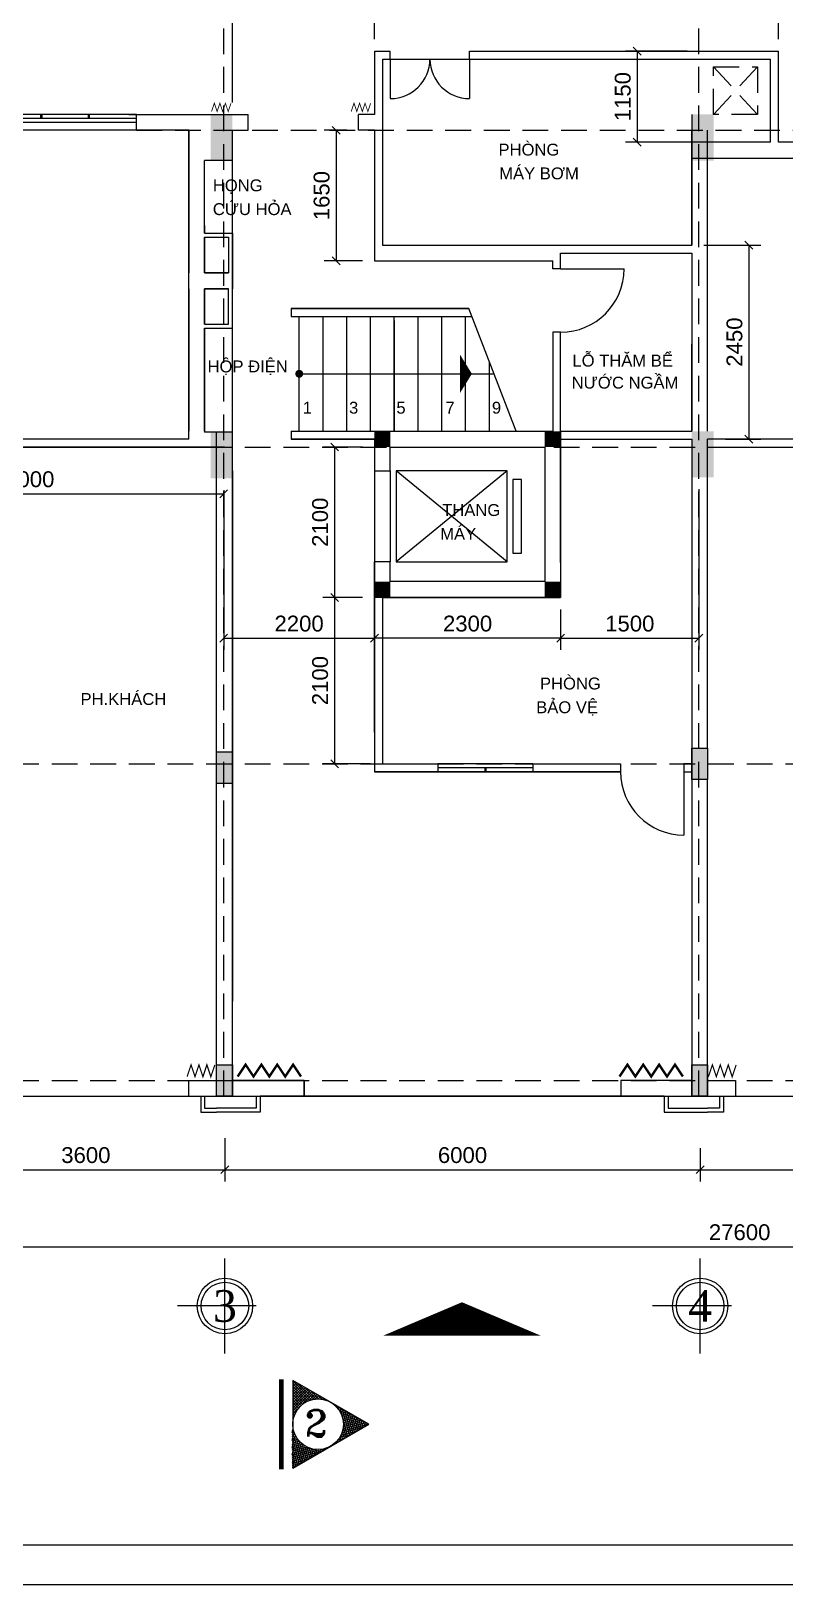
# Model space of a CAD drawing. Extents: x -100 to 171306, y -3236 to 60448.
# Drawn here: x 10212 to 19729, y 1048 to 20672 of the extents above; entities that cross this region are included whole.
import ezdxf
from ezdxf.enums import TextEntityAlignment as Align

# ---------------------------------------------------------------- set-up
doc = ezdxf.new("R2010")
doc.units = 0
doc.header["$LTSCALE"] = 1300
doc.linetypes.add('HIDDEN', pattern=[0.375, 0.25, -0.125])
doc.layers.get('0').update_dxf_attribs({"linetype": 'CONTINUOUS'})
doc.layers.get('DEFPOINTS').update_dxf_attribs({"linetype": 'CONTINUOUS'})
for name, color, linetype in [('BAO', 3, 'CONTINUOUS'), ('COT', 1, 'CONTINUOUS'), ('CUA', 4, 'CONTINUOUS'), ('RANH', 2, 'CONTINUOUS'), ('TEXT', 7, 'CONTINUOUS'), ('TIM', 6, 'CONTINUOUS')]:
    doc.layers.add(name, color=color, linetype=linetype)
doc.layers.add('TUONG', color=3, linetype='CONTINUOUS', lineweight=30)
doc.styles.add('ghichu', font='VHELVEN.TTF', dxfattribs={"height": 150})
doc.styles.add('T2', font='VNI-Times.TTF')
doc.styles.add('TEXT', font='ROMANT.SHX')
doc.styles.add('VN', font='VHELVEN.TTF')
doc.styles.add('VNI-HELVE', font='VHELVEN.TTF')
doc.styles.add('VNS', font='VHELVEN.TTF')
doc.dimstyles.new('DIM100S', dxfattribs={"dimscale": 0, "dimtxt": 200, "dimasz": 100, "dimexe": 150, "dimexo": 150, "dimgap": 80, "dimtad": 1, "dimdec": 0, "dimrnd": 50, "dimzin": 0, "dimdsep": 46, "dimtxsty": 'VNI-HELVE', "dimblk1": 'OBLIQUE', "dimblk2": 'OBLIQUE', "dimsah": 1, "dimcen": 0, "dimclrd": 6, "dimclre": 6, "dimclrt": 6, "dimadec": 0, "dimazin": 0, "dimtfac": 1, "dimtdec": 0, "dimtmove": 0, "dimatfit": 3, "dimfxl": 1, "dimtolj": 1, "dimtzin": 0, "dimarcsym": 0})

# ---------------------------------------------------------------- blocks, each defined once
blk = doc.blocks.new('SX')
at = {"layer": 'CUA', "const_width": 15}
blk.add_lwpolyline([(0, 0), (50, 150), (100, 0), (150, 150), (200, 0), (250, 150), (300, 0), (350, 150)], dxfattribs=at)
blk = doc.blocks.new('S18B')
at = {"layer": 'CUA', "color": 4, "linetype": 'Continuous'}
for p, q in [((-900, 100), (900, 100)), ((-900, 50), (900, 50)), ((-900, 0), (900, 0)), ((-900, -100), (900, -100))]:
    blk.add_line(p, q, dxfattribs=at)
at = {"layer": 'CUA', "color": 4, "linetype": 'Continuous', "const_width": 30}
for points in [[(-300, 50), (-300, 100)], [(300, 50), (300, 100)]]:
    blk.add_lwpolyline(points, dxfattribs=at)
blk = doc.blocks.new('PKHACH')
at = {"layer": 'TEXT', "style": 'VNS'}
blk.add_text('PH.KHAÙCH', height=150, dxfattribs=at).set_placement((-600, 0))
blk = doc.blocks.new('S12A')
at = {"layer": 'CUA', "color": 4, "linetype": 'Continuous'}
for p, q in [((-600, 50), (600, 50)), ((-600, 0), (600, 0)), ((-600, -50), (600, -50))]:
    blk.add_line(p, q, dxfattribs=at)
at = {"layer": 'CUA', "color": 4, "linetype": 'Continuous', "const_width": 30}
blk.add_lwpolyline([(0, 0), (0, 50)], dxfattribs=at)
blk = doc.blocks.new('*X11')
at = {"color": 0}
for p, q in [((-1116012, 47088), (-1115982, 47118)), ((-1115982, 47116), (-1115991, 47124)), ((-1116284, 46603), (-1115986, 46902)), ((-1116243, 46686), (-1115993, 46937)), ((-1116242, 46603), (-1115976, 46869)), ((-1116186, 46787), (-1115998, 46975)), ((-1115894, 46603), (-1116146, 46855)), ((-1115851, 46603), (-1116130, 46882)), ((-1116128, 46887), (-1115998, 47016)), ((-1115809, 46603), (-1116115, 46909)), ((-1115766, 46603), (-1116099, 46936)), ((-1115966, 46845), (-1116084, 46963)), ((-1116070, 46987), (-1115994, 47063)), ((-1115987, 46909), (-1116068, 46990)), ((-1115996, 46960), (-1116053, 47017)), ((-1115999, 47005), (-1116037, 47044)), ((-1115996, 47045), (-1116022, 47071)), ((-1115991, 47082), (-1116006, 47097)), ((-1116276, 46603), (-1116286, 46613)), ((-1116233, 46603), (-1116270, 46640)), ((-1116191, 46603), (-1116255, 46667)), ((-1116148, 46603), (-1116239, 46694)), ((-1116106, 46603), (-1116224, 46721)), ((-1116063, 46603), (-1116208, 46748)), ((-1116199, 46603), (-1115963, 46839)), ((-1116021, 46603), (-1116192, 46775)), ((-1115979, 46603), (-1116177, 46802)), ((-1115936, 46603), (-1116161, 46828)), ((-1116157, 46603), (-1115949, 46811)), ((-1116115, 46603), (-1115933, 46784)), ((-1116072, 46603), (-1115916, 46759)), ((-1116030, 46603), (-1115897, 46736)), ((-1115987, 46603), (-1115876, 46715)), ((-1115945, 46603), (-1115853, 46695)), ((-1115902, 46603), (-1115829, 46676)), ((-1115860, 46603), (-1115804, 46660)), ((-1115818, 46603), (-1115776, 46645)), ((-1115775, 46603), (-1115747, 46632)), ((-1115724, 46603), (-1115756, 46636)), ((-1115733, 46603), (-1115715, 46621)), ((-1115682, 46603), (-1115693, 46614)), ((-1115690, 46603), (-1115682, 46612))]:
    blk.add_line(p, q, dxfattribs=at)
blk = doc.blocks.new('_OBLIQUE')
at = {"color": 0, "linetype": 'ByBlock'}
blk.add_line((-0.5, -0.5), (0.5, 0.5), dxfattribs=at)
blk = doc.blocks.new('*D192')
at = {"layer": 'DEFPOINTS', "color": 0, "linetype": 'Continuous', "transparency": 16777216}
for p in [(9148, 7219), (12660, 6840), (12660, 6292)]:
    blk.add_point(p, dxfattribs=at)
at = {"layer": 'TIM', "color": 6, "linetype": 'Continuous', "lineweight": -2, "transparency": 16777216}
for p, q in [((9148, 7069), (9148, 6142)), ((12660, 6690), (12660, 6142)), ((9148, 6292), (12660, 6292))]:
    blk.add_line(p, q, dxfattribs=at)
at = {"layer": 'TIM', "color": 6, "linetype": 'Continuous', "lineweight": -2, "transparency": 16777216, "xscale": 100, "yscale": 100, "zscale": 100, "rotation": 180}
blk.add_blockref('_OBLIQUE', (9148, 6292), dxfattribs=at)
at = {"layer": 'TIM', "color": 6, "linetype": 'Continuous', "lineweight": -2, "transparency": 16777216, "xscale": 100, "yscale": 100, "zscale": 100}
blk.add_blockref('_OBLIQUE', (12660, 6292), dxfattribs=at)
at = {"layer": 'TIM', "color": 6, "linetype": 'Continuous', "transparency": 16777216, "insert": (10904, 6475), "char_height": 200, "attachment_point": 5, "style": 'VNI-HELVE'}
blk.add_mtext('\\A1;3600', dxfattribs=at)
blk = doc.blocks.new('*D193')
at = {"layer": 'DEFPOINTS', "color": 0, "linetype": 'Continuous', "transparency": 16777216}
for p in [(12660, 6690), (18659, 6713), (18659, 6292)]:
    blk.add_point(p, dxfattribs=at)
at = {"layer": 'TIM', "color": 6, "linetype": 'Continuous', "lineweight": -2, "transparency": 16777216}
for p, q in [((12660, 6540), (12660, 6142)), ((18659, 6563), (18659, 6142)), ((12660, 6292), (18659, 6292))]:
    blk.add_line(p, q, dxfattribs=at)
at = {"layer": 'TIM', "color": 6, "linetype": 'Continuous', "lineweight": -2, "transparency": 16777216, "xscale": 100, "yscale": 100, "zscale": 100, "rotation": 180}
blk.add_blockref('_OBLIQUE', (12660, 6292), dxfattribs=at)
at = {"layer": 'TIM', "color": 6, "linetype": 'Continuous', "lineweight": -2, "transparency": 16777216, "xscale": 100, "yscale": 100, "zscale": 100}
blk.add_blockref('_OBLIQUE', (18659, 6292), dxfattribs=at)
at = {"layer": 'TIM', "color": 6, "linetype": 'Continuous', "transparency": 16777216, "insert": (15659, 6475), "char_height": 200, "attachment_point": 5, "style": 'VNI-HELVE'}
blk.add_mtext('\\A1;6000', dxfattribs=at)
blk = doc.blocks.new('*D194')
at = {"layer": 'DEFPOINTS', "color": 0, "linetype": 'Continuous', "transparency": 16777216}
for p in [(21952, 7219), (18659, 6563), (21952, 6292)]:
    blk.add_point(p, dxfattribs=at)
at = {"layer": 'TIM', "color": 6, "linetype": 'Continuous', "lineweight": -2, "transparency": 16777216}
for p, q in [((21952, 7069), (21952, 6142)), ((18659, 6413), (18659, 6142)), ((18659, 6292), (21952, 6292))]:
    blk.add_line(p, q, dxfattribs=at)
at = {"layer": 'TIM', "color": 6, "linetype": 'Continuous', "lineweight": -2, "transparency": 16777216, "xscale": 100, "yscale": 100, "zscale": 100, "rotation": 180}
blk.add_blockref('_OBLIQUE', (18659, 6292), dxfattribs=at)
at = {"layer": 'TIM', "color": 6, "linetype": 'Continuous', "lineweight": -2, "transparency": 16777216, "xscale": 100, "yscale": 100, "zscale": 100}
blk.add_blockref('_OBLIQUE', (21952, 6292), dxfattribs=at)
at = {"layer": 'TIM', "color": 6, "linetype": 'Continuous', "transparency": 16777216, "insert": (20305, 6475), "char_height": 200, "attachment_point": 5, "style": 'VNI-HELVE'}
blk.add_mtext('\\A1;3600', dxfattribs=at)
blk = doc.blocks.new('*D206')
at = {"layer": 'DEFPOINTS', "color": 0, "linetype": 'Continuous', "transparency": 16777216}
for p in [(5848, 6883), (31852, 6883), (31852, 5318)]:
    blk.add_point(p, dxfattribs=at)
at = {"layer": 'TIM', "color": 6, "linetype": 'Continuous', "lineweight": -2, "transparency": 16777216}
for p, q in [((5848, 6733), (5848, 5168)), ((31852, 6733), (31852, 5168)), ((5848, 5318), (31852, 5318))]:
    blk.add_line(p, q, dxfattribs=at)
at = {"layer": 'TIM', "color": 6, "linetype": 'Continuous', "lineweight": -2, "transparency": 16777216, "xscale": 100, "yscale": 100, "zscale": 100, "rotation": 180}
blk.add_blockref('_OBLIQUE', (5848, 5318), dxfattribs=at)
at = {"layer": 'TIM', "color": 6, "linetype": 'Continuous', "lineweight": -2, "transparency": 16777216, "xscale": 100, "yscale": 100, "zscale": 100}
blk.add_blockref('_OBLIQUE', (31852, 5318), dxfattribs=at)
at = {"layer": 'TIM', "color": 6, "linetype": 'Continuous', "transparency": 16777216, "insert": (19158, 5501), "char_height": 200, "attachment_point": 5, "style": 'VNI-HELVE'}
blk.add_mtext('\\A1;27600', dxfattribs=at)
blk = doc.blocks.new('*D216')
at = {"layer": 'DEFPOINTS', "color": 0, "linetype": 'Continuous', "transparency": 16777216}
for p in [(14548, 20971), (14548, 20419), (12754, 19619)]:
    blk.add_point(p, dxfattribs=at)
at = {"layer": 'TIM', "color": 6, "linetype": 'Continuous', "lineweight": -2, "transparency": 16777216}
for p, q in [((12754, 19769), (12754, 21121)), ((14548, 20569), (14548, 21121)), ((12754, 20971), (14548, 20971))]:
    blk.add_line(p, q, dxfattribs=at)
at = {"layer": 'TIM', "color": 6, "linetype": 'Continuous', "lineweight": -2, "transparency": 16777216, "xscale": 100, "yscale": 100, "zscale": 100, "rotation": 180}
blk.add_blockref('_OBLIQUE', (12754, 20971), dxfattribs=at)
at = {"layer": 'TIM', "color": 6, "linetype": 'Continuous', "lineweight": -2, "transparency": 16777216, "xscale": 100, "yscale": 100, "zscale": 100}
blk.add_blockref('_OBLIQUE', (14548, 20971), dxfattribs=at)
at = {"layer": 'TIM', "color": 6, "linetype": 'Continuous', "transparency": 16777216, "insert": (13651, 21154), "char_height": 200, "attachment_point": 5, "style": 'VNI-HELVE'}
blk.add_mtext('\\A1;1800', dxfattribs=at)
blk = doc.blocks.new('*D217')
at = {"layer": 'DEFPOINTS', "color": 0, "linetype": 'Continuous', "transparency": 16777216}
for p in [(19648, 20971), (14548, 20419), (19648, 20419)]:
    blk.add_point(p, dxfattribs=at)
at = {"layer": 'TIM', "color": 6, "linetype": 'Continuous', "lineweight": -2, "transparency": 16777216}
for p, q in [((14548, 20569), (14548, 21121)), ((19648, 20569), (19648, 21121)), ((14548, 20971), (19648, 20971))]:
    blk.add_line(p, q, dxfattribs=at)
at = {"layer": 'TIM', "color": 6, "linetype": 'Continuous', "lineweight": -2, "transparency": 16777216, "xscale": 100, "yscale": 100, "zscale": 100, "rotation": 180}
blk.add_blockref('_OBLIQUE', (14548, 20971), dxfattribs=at)
at = {"layer": 'TIM', "color": 6, "linetype": 'Continuous', "lineweight": -2, "transparency": 16777216, "xscale": 100, "yscale": 100, "zscale": 100}
blk.add_blockref('_OBLIQUE', (19648, 20971), dxfattribs=at)
at = {"layer": 'TIM', "color": 6, "linetype": 'Continuous', "transparency": 16777216, "insert": (17098, 21154), "char_height": 200, "attachment_point": 5, "style": 'VNI-HELVE'}
blk.add_mtext('\\A1;5100', dxfattribs=at)
blk = doc.blocks.new('*D218')
at = {"layer": 'DEFPOINTS', "color": 0, "linetype": 'Continuous', "transparency": 16777216}
for p in [(14348, 19419), (14064, 17769), (14548, 17769)]:
    blk.add_point(p, dxfattribs=at)
at = {"layer": 'TIM', "color": 6, "linetype": 'Continuous', "lineweight": -2, "transparency": 16777216}
for p, q in [((14198, 19419), (13914, 19419)), ((14064, 19419), (14064, 17769)), ((14398, 17769), (13914, 17769))]:
    blk.add_line(p, q, dxfattribs=at)
at = {"layer": 'TIM', "color": 6, "linetype": 'Continuous', "lineweight": -2, "transparency": 16777216, "xscale": 100, "yscale": 100, "zscale": 100}
for p, rotation in [((14064, 19419), 90), ((14064, 17769), 270)]:
    blk.add_blockref('_OBLIQUE', p, dxfattribs=dict(at, rotation=rotation))
at = {"layer": 'TIM', "color": 6, "linetype": 'Continuous', "transparency": 16777216, "insert": (13881, 18594), "char_height": 200, "attachment_point": 5, "rotation": 90, "style": 'VNI-HELVE'}
blk.add_mtext('\\A1;1650', dxfattribs=at)
blk = doc.blocks.new('*D219')
at = {"layer": 'DEFPOINTS', "color": 0, "linetype": 'Continuous', "transparency": 16777216}
for p in [(14548, 13519), (16898, 13519), (14548, 13006)]:
    blk.add_point(p, dxfattribs=at)
at = {"layer": 'TIM', "color": 6, "linetype": 'Continuous', "lineweight": -2, "transparency": 16777216}
for p, q in [((14548, 13369), (14548, 12856)), ((16898, 13369), (16898, 12856)), ((16898, 13006), (14548, 13006))]:
    blk.add_line(p, q, dxfattribs=at)
at = {"layer": 'TIM', "color": 6, "linetype": 'Continuous', "lineweight": -2, "transparency": 16777216, "xscale": 100, "yscale": 100, "zscale": 100, "rotation": 180}
blk.add_blockref('_OBLIQUE', (14548, 13006), dxfattribs=at)
at = {"layer": 'TIM', "color": 6, "linetype": 'Continuous', "lineweight": -2, "transparency": 16777216, "xscale": 100, "yscale": 100, "zscale": 100}
blk.add_blockref('_OBLIQUE', (16898, 13006), dxfattribs=at)
at = {"layer": 'TIM', "color": 6, "linetype": 'Continuous', "transparency": 16777216, "insert": (15723, 13188), "char_height": 200, "attachment_point": 5, "style": 'VNI-HELVE'}
blk.add_mtext('\\A1;2300', dxfattribs=at)
blk = doc.blocks.new('*D220')
at = {"layer": 'DEFPOINTS', "color": 0, "linetype": 'Continuous', "transparency": 16777216}
for p in [(14548, 15419), (14045, 13519), (14548, 13519)]:
    blk.add_point(p, dxfattribs=at)
at = {"layer": 'TIM', "color": 6, "linetype": 'Continuous', "lineweight": -2, "transparency": 16777216}
for p, q in [((14398, 15419), (13895, 15419)), ((14045, 15419), (14045, 13519)), ((14398, 13519), (13895, 13519))]:
    blk.add_line(p, q, dxfattribs=at)
at = {"layer": 'TIM', "color": 6, "linetype": 'Continuous', "lineweight": -2, "transparency": 16777216, "xscale": 100, "yscale": 100, "zscale": 100}
for p, rotation in [((14045, 15419), 90), ((14045, 13519), 270)]:
    blk.add_blockref('_OBLIQUE', p, dxfattribs=dict(at, rotation=rotation))
at = {"layer": 'TIM', "color": 6, "linetype": 'Continuous', "transparency": 16777216, "insert": (13862, 14469), "char_height": 200, "attachment_point": 5, "rotation": 90, "style": 'VNI-HELVE'}
blk.add_mtext('\\A1;2100', dxfattribs=at)
blk = doc.blocks.new('*D221')
at = {"layer": 'DEFPOINTS', "color": 0, "linetype": 'Continuous', "transparency": 16777216}
for p in [(14548, 13519), (14045, 11419), (14648, 11419)]:
    blk.add_point(p, dxfattribs=at)
at = {"layer": 'TIM', "color": 6, "linetype": 'Continuous', "lineweight": -2, "transparency": 16777216}
for p, q in [((14398, 13519), (13895, 13519)), ((14045, 13519), (14045, 11419)), ((14498, 11419), (13895, 11419))]:
    blk.add_line(p, q, dxfattribs=at)
at = {"layer": 'TIM', "color": 6, "linetype": 'Continuous', "lineweight": -2, "transparency": 16777216, "xscale": 100, "yscale": 100, "zscale": 100}
for p, rotation in [((14045, 13519), 90), ((14045, 11419), 270)]:
    blk.add_blockref('_OBLIQUE', p, dxfattribs=dict(at, rotation=rotation))
at = {"layer": 'TIM', "color": 6, "linetype": 'Continuous', "transparency": 16777216, "insert": (13862, 12469), "char_height": 200, "attachment_point": 5, "rotation": 90, "style": 'VNI-HELVE'}
blk.add_mtext('\\A1;2100', dxfattribs=at)
blk = doc.blocks.new('*D222')
at = {"layer": 'DEFPOINTS', "color": 0, "linetype": 'Continuous', "transparency": 16777216}
for p in [(18554, 17969), (18829, 15519), (19275, 15519)]:
    blk.add_point(p, dxfattribs=at)
at = {"layer": 'TIM', "color": 6, "linetype": 'Continuous', "lineweight": -2, "transparency": 16777216}
for p, q in [((18704, 17969), (19425, 17969)), ((19275, 17969), (19275, 15519)), ((18979, 15519), (19425, 15519))]:
    blk.add_line(p, q, dxfattribs=at)
at = {"layer": 'TIM', "color": 6, "linetype": 'Continuous', "lineweight": -2, "transparency": 16777216, "xscale": 100, "yscale": 100, "zscale": 100}
for p, rotation in [((19275, 17969), 90), ((19275, 15519), 270)]:
    blk.add_blockref('_OBLIQUE', p, dxfattribs=dict(at, rotation=rotation))
at = {"layer": 'TIM', "color": 6, "linetype": 'Continuous', "transparency": 16777216, "insert": (19093, 16744), "char_height": 200, "attachment_point": 5, "rotation": 90, "style": 'VNI-HELVE'}
blk.add_mtext('\\A1;2450', dxfattribs=at)
blk = doc.blocks.new('*D261')
at = {"layer": 'DEFPOINTS', "color": 0, "linetype": 'Continuous', "transparency": 16777216}
for p in [(12644, 15025), (14548, 13519), (14548, 13006)]:
    blk.add_point(p, dxfattribs=at)
at = {"layer": 'TIM', "color": 6, "linetype": 'Continuous', "lineweight": -2, "transparency": 16777216}
for p, q in [((12644, 14875), (12644, 12856)), ((14548, 13369), (14548, 12856)), ((12644, 13006), (14548, 13006))]:
    blk.add_line(p, q, dxfattribs=at)
at = {"layer": 'TIM', "color": 6, "linetype": 'Continuous', "lineweight": -2, "transparency": 16777216, "xscale": 100, "yscale": 100, "zscale": 100, "rotation": 180}
blk.add_blockref('_OBLIQUE', (12644, 13006), dxfattribs=at)
at = {"layer": 'TIM', "color": 6, "linetype": 'Continuous', "lineweight": -2, "transparency": 16777216, "xscale": 100, "yscale": 100, "zscale": 100}
blk.add_blockref('_OBLIQUE', (14548, 13006), dxfattribs=at)
at = {"layer": 'TIM', "color": 6, "linetype": 'Continuous', "transparency": 16777216, "insert": (13596, 13188), "char_height": 200, "attachment_point": 5, "style": 'VNI-HELVE'}
blk.add_mtext('\\A1;2200', dxfattribs=at)
blk = doc.blocks.new('*D262')
at = {"layer": 'DEFPOINTS', "color": 0, "linetype": 'Continuous', "transparency": 16777216}
for p in [(7748, 15369), (12644, 15025), (12644, 14828)]:
    blk.add_point(p, dxfattribs=at)
at = {"layer": 'TIM', "color": 6, "linetype": 'Continuous', "lineweight": -2, "transparency": 16777216}
for p, q in [((7748, 15219), (7748, 14678)), ((7748, 14828), (12644, 14828)), ((12644, 14875), (12644, 14678))]:
    blk.add_line(p, q, dxfattribs=at)
at = {"layer": 'TIM', "color": 6, "linetype": 'Continuous', "lineweight": -2, "transparency": 16777216, "xscale": 100, "yscale": 100, "zscale": 100, "rotation": 180}
blk.add_blockref('_OBLIQUE', (7748, 14828), dxfattribs=at)
at = {"layer": 'TIM', "color": 6, "linetype": 'Continuous', "lineweight": -2, "transparency": 16777216, "xscale": 100, "yscale": 100, "zscale": 100}
blk.add_blockref('_OBLIQUE', (12644, 14828), dxfattribs=at)
at = {"layer": 'TIM', "color": 6, "linetype": 'Continuous', "transparency": 16777216, "insert": (10196, 15011), "char_height": 200, "attachment_point": 5, "style": 'VNI-HELVE'}
blk.add_mtext('\\A1;5000', dxfattribs=at)
blk = doc.blocks.new('*D264')
at = {"layer": 'DEFPOINTS', "color": 0, "linetype": 'Continuous', "transparency": 16777216}
for p in [(18644, 15036), (16898, 13519), (18644, 13006)]:
    blk.add_point(p, dxfattribs=at)
at = {"layer": 'TIM', "color": 6, "linetype": 'Continuous', "lineweight": -2, "transparency": 16777216}
for p, q in [((18644, 14886), (18644, 12856)), ((16898, 13369), (16898, 12856)), ((16898, 13006), (18644, 13006))]:
    blk.add_line(p, q, dxfattribs=at)
at = {"layer": 'TIM', "color": 6, "linetype": 'Continuous', "lineweight": -2, "transparency": 16777216, "xscale": 100, "yscale": 100, "zscale": 100, "rotation": 180}
blk.add_blockref('_OBLIQUE', (16898, 13006), dxfattribs=at)
at = {"layer": 'TIM', "color": 6, "linetype": 'Continuous', "lineweight": -2, "transparency": 16777216, "xscale": 100, "yscale": 100, "zscale": 100}
blk.add_blockref('_OBLIQUE', (18644, 13006), dxfattribs=at)
at = {"layer": 'TIM', "color": 6, "linetype": 'Continuous', "transparency": 16777216, "insert": (17771, 13188), "char_height": 200, "attachment_point": 5, "style": 'VNI-HELVE'}
blk.add_mtext('\\A1;1500', dxfattribs=at)
blk = doc.blocks.new('*D285')
at = {"layer": 'DEFPOINTS', "color": 0, "linetype": 'Continuous', "transparency": 16777216}
for p in [(18644, 20419), (17865, 19269), (18829, 19269)]:
    blk.add_point(p, dxfattribs=at)
at = {"layer": 'TIM', "color": 6, "linetype": 'Continuous', "lineweight": -2, "transparency": 16777216}
for p, q in [((18494, 20419), (17715, 20419)), ((17865, 20419), (17865, 19269)), ((18679, 19269), (17715, 19269))]:
    blk.add_line(p, q, dxfattribs=at)
at = {"layer": 'TIM', "color": 6, "linetype": 'Continuous', "lineweight": -2, "transparency": 16777216, "xscale": 100, "yscale": 100, "zscale": 100}
for p, rotation in [((17865, 20419), 90), ((17865, 19269), 270)]:
    blk.add_blockref('_OBLIQUE', p, dxfattribs=dict(at, rotation=rotation))
at = {"layer": 'TIM', "color": 6, "linetype": 'Continuous', "transparency": 16777216, "insert": (17683, 19844), "char_height": 200, "attachment_point": 5, "rotation": 90, "style": 'VNI-HELVE'}
blk.add_mtext('\\A1;1150', dxfattribs=at)

msp = doc.modelspace()

# ---------------------------------------------------------------- linework, layer by layer
at = {"layer": 'BAO', "linetype": 'Continuous'}
for p, q in [((16897.9, 17668.8), (16797.7, 17668.7)), ((16897.9, 16868.8), (16797.8, 16868.8))]:
    msp.add_line(p, q, dxfattribs=at)
at = {"layer": 'BAO', "color": 3, "linetype": 'Continuous'}
for p, q in [((16337.8, 15618.7), (15739.2, 17168.7)), ((13597.8, 15618.7), (13597.8, 17068.8)), ((13897.8, 15618.7), (13897.8, 17068.8)), ((14197.8, 15618.7), (14197.8, 17068.8)), ((14497.8, 15618.7), (14497.8, 17068.7)), ((14797.8, 15618.7), (14797.8, 17068.7)), ((14797.8, 17018.7), (14797.8, 15618.7)), ((15097.8, 15618.7), (15097.8, 17068.7)), ((15397.8, 15618.7), (15397.8, 17068.7)), ((15697.8, 15618.7), (15697.8, 17068.7)), ((15997.8, 15618.7), (15997.8, 16499)), ((13597.8, 16343.8), (16057.8, 16343.7)), ((12659.5, 3970.7), (12659.5, 5170.7)), ((18659.5, 3970.7), (18659.5, 5170.7)), ((13053.4, 4570.7), (12059.5, 4570.7)), ((19053.4, 4570.7), (18059.5, 4570.7))]:
    msp.add_line(p, q, dxfattribs=at)
at = {"layer": 'BAO', "color": 2}
for p, q in [((12353.8, 7218.7), (12353.8, 7018.7)), ((12403.8, 7218.7), (12403.8, 7068.7)), ((12403.8, 7068.7), (12553.8, 7068.7)), ((13053.8, 7068.7), (12553.8, 7068.7)), ((13053.8, 7218.7), (13053.8, 7068.7)), ((13103.8, 7218.7), (13103.8, 7018.7)), ((18203.8, 7218.7), (18203.8, 7018.7)), ((18253.8, 7218.7), (18253.8, 7068.7)), ((18253.8, 7068.7), (18753.8, 7068.7)), ((18903.8, 7068.7), (18753.8, 7068.7)), ((18903.8, 7218.7), (18903.8, 7068.7)), ((18953.8, 7218.7), (18953.8, 7018.7)), ((12353.8, 7018.7), (12553.8, 7018.7)), ((13103.8, 7018.7), (12553.8, 7018.7)), ((18203.8, 7018.7), (18753.8, 7018.7)), ((18953.8, 7018.7), (18753.8, 7018.7))]:
    msp.add_line(p, q, dxfattribs=at)
at = {"layer": 'BAO', "color": 3, "linetype": 'Continuous'}
for centre, radius in [((12659.5, 4570.7), 350), ((18659.5, 4570.7), 350), ((12659.5, 4570.7), 300), ((18659.5, 4570.7), 300)]:
    msp.add_circle(centre, radius, dxfattribs=at)
at = {"layer": 'COT', "linetype": 'Continuous'}
for points in [[(18553.8, 11617.4), (18753.8, 11617.4), (18753.8, 11218.1), (18553.8, 11218.1)], [(12553.8, 11568.1), (12753.8, 11568.1), (12753.8, 11168.7), (12553.8, 11168.7)], [(12553.8, 7618.1), (12753.8, 7618.1), (12753.8, 7218.7), (12553.8, 7218.7)], [(18553.8, 7618.1), (18753.8, 7618.1), (18753.8, 7218.7), (18553.8, 7218.7)]]:
    msp.add_lwpolyline(points, close=True, dxfattribs=at)
at = {"layer": 'COT', "color": 1, "linetype": 'Continuous'}
for points in [[(12478.8, 19035.8), (12478.8, 19618.7), (12753.8, 19035.8), (12753.9, 19618.7)], [(18553.8, 19035.8), (18553.9, 19618.7), (18828.9, 19035.8), (18828.9, 19618.7)], [(12478.8, 15024.7), (12478.8, 15607.6), (12753.8, 15024.7), (12753.9, 15607.6)], [(14547.7, 15618.7), (14547.7, 15418.7), (14747.8, 15618.7), (14747.8, 15418.7)], [(16697.7, 15618.7), (16697.7, 15418.7), (16897.8, 15618.7), (16897.8, 15418.7)], [(18553.8, 15035.8), (18553.8, 15618.7), (18828.9, 15035.8), (18828.9, 15618.7)], [(14547.7, 13718.7), (14547.7, 13518.7), (14747.8, 13718.7), (14747.8, 13518.7)], [(16697.8, 13718.7), (16697.8, 13518.7), (16897.9, 13718.7), (16897.9, 13518.7)]]:
    msp.add_solid(points, dxfattribs=at)
at = {"layer": 'COT', "linetype": 'Continuous'}
for points in [[(18553.8, 11218.1), (18753.8, 11218.1), (18553.8, 11617.4), (18753.8, 11617.4)], [(12553.8, 11168.7), (12753.8, 11168.7), (12553.8, 11568.1), (12753.8, 11568.1)], [(12553.8, 7218.7), (12753.8, 7218.7), (12553.8, 7618.1), (12753.8, 7618.1)], [(18553.8, 7218.7), (18753.8, 7218.7), (18553.8, 7618.1), (18753.8, 7618.1)]]:
    msp.add_solid(points, dxfattribs=at)
at = {"layer": 'CUA', "color": 4, "linetype": 'Continuous'}
for p, q in [((14747.7, 20318.7), (14747.7, 19818.7)), ((15747.7, 20318.7), (15747.7, 19818.7)), ((16897.9, 17668.8), (17697.9, 17668.8)), ((16221.2, 15118.7), (14821.2, 13968.7)), ((16221.2, 13968.7), (14821.2, 15118.7)), ((18453.8, 11318.7), (18453.8, 10518.7))]:
    msp.add_line(p, q, dxfattribs=at)
at = {"layer": 'CUA', "color": 4, "linetype": 'Continuous', "const_width": 30}
for points in [[(13620.3, 7468.7), (13520.3, 7618.7), (13420.3, 7468.7), (13320.3, 7618.7), (13220.3, 7468.7), (13120.3, 7618.7), (13020.3, 7468.7), (12920.3, 7618.7), (12820.3, 7468.7)], [(18441.2, 7468.7), (18341.2, 7618.7), (18241.2, 7468.7), (18141.2, 7618.7), (18041.2, 7468.7), (17941.2, 7618.7), (17841.2, 7468.7), (17741.2, 7618.7), (17641.2, 7468.7)]]:
    msp.add_lwpolyline(points, dxfattribs=at)
at = {"layer": 'CUA', "color": 4, "linetype": 'Continuous'}
msp.add_lwpolyline([(15652.4, 4193.7, 2000, 0, 0), (15652.4, 4618.2, 0, 0, 0)], format="xyseb", dxfattribs=at)
for centre, radius, start, end in [((14747.7, 20318.7), 500, 270, 360), ((15747.7, 20318.7), 500, 180, 270), ((16897.9, 17668.8), 800, 270, 0), ((18453.8, 11318.7), 800, 180, 270)]:
    msp.add_arc(centre, radius, start, end, dxfattribs=at)
at = {"layer": 'CUA', "color": 3, "linetype": 'Continuous'}
for points in [[(15627.8, 16343.7), (15777.8, 16343.7), (15627.8, 16585.4)], [(15627.8, 16343.7), (15777.8, 16343.7), (15627.8, 16102)]]:
    msp.add_solid(points, dxfattribs=at)
at = {"layer": 'RANH', "color": 2, "linetype": 'HIDDEN'}
for p, q in [((12644.1, 7218.7), (12644.1, 28379.8)), ((18644.1, 7218.7), (18644.1, 28379.8)), ((19381.9, 20218.7), (18828.9, 19618.7)), ((18828.9, 20218.7), (19381.9, 19618.7)), ((11541.9, 19418.7), (64573, 19418.7)), ((5597.7, 15418.7), (64573, 15418.7)), ((5597.7, 11418.7), (64573, 11418.7)), ((5597.7, 7418.4), (64573, 7418.4))]:
    msp.add_line(p, q, dxfattribs=at)
msp.add_lwpolyline([(18828.9, 19618.7), (18828.9, 20218.7), (19381.9, 20218.7), (19381.9, 19618.7)], close=True, dxfattribs=at)
at = {"layer": 'TEXT', "color": 7, "const_width": 56}
msp.add_lwpolyline([(13372, 2509.7), (13372, 3646.1)], dxfattribs=at)
at = {"layer": 'TEXT', "color": 7}
msp.add_lwpolyline([(13515.2, 2522.1), (14475.2, 3076.4), (13515.2, 3630.6)], close=True, dxfattribs=at)
msp.add_circle((13835.2, 3076.4), 320, dxfattribs=at)
at = {"layer": 'TUONG', "color": 3, "linetype": 'ByBlock'}
for p, q in [((14547.7, 20418.7), (14747.7, 20418.7)), ((14547.7, 20418.7), (14547.7, 19618.7)), ((14747.7, 20318.7), (14747.7, 20418.7)), ((15747.7, 20418.7), (19647.7, 20418.7)), ((15747.7, 20318.7), (15747.7, 20418.7)), ((19647.7, 19268.7), (19647.7, 20418.7)), ((14647.7, 20318.7), (14647.7, 17968.6)), ((14647.7, 20318.7), (14747.7, 20318.7)), ((15747.7, 20318.7), (19547.7, 20318.7)), ((19547.7, 19268.7), (19547.7, 20318.7)), ((12753.8, 7218.7), (12753.8, 19418.7)), ((14547.7, 19418.7), (14547.7, 17768.6)), ((14647.7, 17968.6), (18553.8, 17968.9)), ((14547.7, 17768.6), (16797.8, 17768.7)), ((13497.8, 17168.8), (13497.8, 17068.8)), ((13497.8, 17168.8), (15739.2, 17168.7)), ((15739.2, 17168.7), (13497.8, 17168.8)), ((13497.8, 17168.8), (13497.8, 17068.8)), ((16337.8, 15618.7), (15739.2, 17168.7)), ((13497.8, 17068.8), (15777.8, 17068.7)), ((16797.8, 16868.8), (16797.8, 15618.7)), ((13497.8, 15618.7), (13497.8, 15518.7)), ((13497.8, 15618.7), (13497.8, 15518.7)), ((13497.8, 15618.7), (13497.8, 15518.7)), ((14547.7, 15518.7), (13497.8, 15518.7)), ((14547.7, 15518.7), (13497.8, 15518.7)), ((13497.8, 15518.7), (14547.7, 15518.7)), ((14547.7, 15518.7), (14547.7, 11318.7)), ((14747.7, 15118.7), (14747.7, 13968.7)), ((14547.7, 11318.7), (17653.8, 11318.7)), ((18453.8, 11318.7), (18553.8, 11318.7)), ((18553.8, 11318.7), (18553.8, 7918.7)), ((13659, 7418.7), (12753.8, 7418.7)), ((13659, 7218.7), (13659, 7418.7)), ((18553.8, 7418.7), (17659, 7418.7)), ((17659, 7418.7), (17659, 7218.7)), ((17659, 7218.7), (13659, 7218.7))]:
    msp.add_line(p, q, dxfattribs=at)
at = {"layer": 'TUONG', "color": 3}
for p, q in [((11447.7, 19618.7), (12203.8, 19618.7)), ((11541.9, 19618.7), (12753.8, 19618.7)), ((11541.9, 19418.7), (11541.9, 19618.7)), ((12753.8, 19618.7), (12953.8, 19618.7)), ((12753.8, 19618.7), (12953.8, 19618.7)), ((12953.8, 19418.7), (12953.8, 19618.7)), ((12953.8, 19418.7), (12953.8, 19618.7)), ((14547.7, 19618.7), (14347.7, 19618.7)), ((14347.7, 19418.7), (14347.7, 19618.7)), ((14547.7, 19618.7), (14347.7, 19618.7)), ((14347.7, 19418.7), (14347.7, 19618.7)), ((18553.8, 19618.7), (18553.8, 17968.8)), ((18553.8, 19618.7), (18553.8, 17968.8)), ((12203.8, 19418.7), (11447.7, 19418.7)), ((12203.8, 17618.7), (12203.8, 19418.7)), ((12203.8, 17618.7), (12203.8, 19418.7)), ((12203.8, 19418.7), (12203.8, 17618.7)), ((12203.8, 15518.7), (12203.8, 19418.7)), ((12203.8, 15518.7), (12203.8, 19418.7)), ((12753.8, 19418.7), (12953.8, 19418.7)), ((12753.8, 19418.7), (12953.8, 19418.7)), ((14547.7, 19418.7), (14347.7, 19418.7)), ((14547.7, 19418.7), (14547.7, 17868.7)), ((18553.8, 17968.9), (18553.8, 19418.7)), ((19547.7, 19268.7), (18553.8, 19268.7)), ((18753.8, 15618.7), (18753.8, 19418.7)), ((18753.8, 15618.7), (18753.8, 19418.7)), ((21851.8, 19268.7), (19647.7, 19268.7)), ((12403.8, 18318.7), (12403.8, 19035.8)), ((12753.8, 19035.8), (12403.8, 19035.8)), ((18553.8, 19068.7), (21851.8, 19068.7)), ((12403.8, 18318.7), (12403.8, 18318.7)), ((12403.8, 18218.7), (12403.8, 18318.7)), ((12403.8, 18118.7), (12403.8, 18218.7)), ((12403.8, 18218.7), (12403.8, 18218.7)), ((12403.8, 18218.7), (12403.8, 18118.7)), ((12403.8, 17618.7), (12403.8, 18068.7)), ((12403.8, 18068.7), (12403.8, 17618.7)), ((12403.8, 17618.7), (12403.8, 18068.7)), ((12403.8, 18068.7), (12403.8, 17618.7)), ((16897.8, 17868.8), (18553.8, 17868.8)), ((16897.9, 17668.8), (16897.9, 17868.8)), ((18553.8, 17868.8), (18553.8, 15618.7)), ((16797.7, 17668.7), (16797.7, 17768.7)), ((12403.8, 17618.7), (12703.8, 17618.7)), ((12403.8, 17618.7), (12703.8, 17618.7)), ((12703.8, 17618.7), (12403.8, 17618.7)), ((12403.8, 17618.7), (12703.8, 17618.7)), ((12753.8, 17618.7), (12753.8, 17618.7)), ((12753.8, 17618.7), (12753.8, 17618.7)), ((12753.8, 17618.7), (12753.8, 17418.7)), ((12753.8, 17418.7), (12753.8, 17618.7)), ((12753.8, 17418.7), (12753.8, 17618.7)), ((12203.8, 17418.7), (12203.8, 15618.7)), ((12203.8, 17418.7), (12203.8, 15618.7)), ((12203.8, 15618.7), (12203.8, 17418.7)), ((12403.8, 17418.7), (12703.8, 17418.7)), ((12703.8, 17418.7), (12403.8, 17418.7)), ((12703.8, 17418.7), (12403.8, 17418.7)), ((12703.8, 17418.7), (12403.8, 17418.7)), ((12703.8, 17418.7), (12403.8, 17418.7)), ((12403.8, 17418.7), (12403.8, 16968.7)), ((12403.8, 17418.7), (12403.8, 16968.7)), ((12403.8, 17418.7), (12453.8, 17418.7)), ((12403.8, 16968.7), (12403.8, 17418.7)), ((12403.8, 16968.7), (12403.8, 17418.7)), ((12753.8, 17418.7), (12753.8, 17418.7)), ((12403.8, 17218.7), (12403.8, 16968.7)), ((12403.8, 15618.7), (12403.8, 16918.7)), ((12403.8, 16918.7), (12403.8, 15607.6)), ((16897.8, 15618.7), (16897.8, 16868.8)), ((18553.8, 15618.7), (18553.8, 16718.8)), ((12203.8, 15518.7), (8647.7, 15518.7)), ((12203.8, 15518.7), (9247.7, 15518.7)), ((12203.8, 15518.7), (10247.7, 15518.7)), ((12553.8, 11568.1), (12553.8, 15607.6)), ((13497.8, 15618.7), (16797.8, 15618.7)), ((16897.7, 15618.7), (16997.7, 15618.7)), ((16897.7, 15618.7), (17697.7, 15618.7)), ((16897.7, 15618.7), (16897.7, 13518.7)), ((16897.7, 13961.2), (16897.7, 15518.7)), ((16897.8, 15518.7), (18553.8, 15518.7)), ((16897.8, 15518.7), (18553.8, 15518.7)), ((17697.7, 15618.7), (18553.8, 15618.7)), ((18553.8, 15518.7), (18553.8, 13568.7)), ((18553.8, 15518.7), (18553.8, 13668.7)), ((18753.8, 11617.4), (18753.8, 15518.7)), ((20951.8, 15518.7), (18753.8, 15518.7)), ((12203.8, 15418.7), (8647.7, 15418.7)), ((12203.8, 15418.7), (9247.7, 15418.7)), ((10247.7, 15418.7), (12203.8, 15418.7)), ((10347.7, 15418.7), (12553.8, 15418.7)), ((12653.8, 15418.7), (12203.8, 15418.7)), ((14747.7, 15118.7), (14747.7, 15418.7)), ((14747.7, 15418.7), (16697.7, 15418.7)), ((14747.7, 15118.7), (14747.7, 15418.7)), ((14747.7, 15418.7), (16697.7, 15418.7)), ((16697.7, 15418.7), (16697.7, 13718.7)), ((18753.8, 15418.7), (20951.8, 15418.7)), ((12753.8, 15118.7), (12753.8, 8418.7)), ((14547.7, 15118.7), (14747.7, 15118.7)), ((14547.7, 15118.7), (14747.7, 15118.7)), ((14547.7, 13518.7), (14547.7, 13968.7)), ((14747.7, 13968.7), (14547.7, 13968.7)), ((14747.7, 13718.7), (14747.7, 13968.7)), ((16697.7, 13718.7), (14747.7, 13718.7)), ((18553.8, 13568.7), (18553.8, 12068.7)), ((18553.8, 13568.7), (18553.8, 11617.4)), ((14547.7, 11818.7), (14547.7, 13518.7)), ((14547.7, 11818.7), (14547.7, 13518.7)), ((16897.7, 13518.7), (14547.7, 13518.7)), ((14646.6, 13518.7), (16897.7, 13518.7)), ((14647.7, 13518.7), (14647.7, 11918.7)), ((14647.7, 13518.7), (14647.7, 11418.7)), ((18553.8, 11617.4), (18553.8, 7218.7)), ((14647.7, 11418.7), (15347.7, 11418.7)), ((15347.7, 11418.7), (15347.7, 11318.7)), ((16547.7, 11418.7), (16547.7, 11318.7)), ((16547.7, 11418.7), (17653.8, 11418.7)), ((17653.8, 11418.7), (17653.8, 11318.7)), ((15347.7, 11318.7), (14547.7, 11318.7)), ((17653.8, 11318.7), (16547.7, 11318.7)), ((18753.8, 7218.7), (18753.8, 11218.1)), ((12553.8, 7218.7), (12553.8, 11168.7)), ((12203.8, 7418.7), (12553.8, 7418.7)), ((12203.8, 7218.7), (12203.8, 7418.7)), ((12753.8, 7418.7), (13659, 7418.7)), ((13659, 7418.7), (13659, 7218.7)), ((17659, 7418.7), (17659, 7218.7)), ((18553.8, 7418.7), (17659, 7418.7)), ((18753.8, 7418.7), (19103.8, 7418.7)), ((19103.8, 7418.7), (19103.8, 7218.7)), ((7547.7, 7218.7), (12653.8, 7218.7)), ((9447.7, 7218.7), (21651.8, 7218.7)), ((13659, 7218.7), (13103.8, 7218.7)), ((18203.8, 7218.7), (17659, 7218.7)), ((17659, 7218.7), (18203.8, 7218.7))]:
    msp.add_line(p, q, dxfattribs=at)
at = {"layer": 'TUONG', "color": 3, "linetype": 'Continuous'}
msp.add_line((12553.8, 7218.7), (21651.8, 7218.7), dxfattribs=at)
for points in [[(-100, 1047.8), (-100, 60447.8), (84000, 60447.8), (84000, 1047.8), (-100, 1047.8)], [(400, 1547.8), (400, 59947.8), (83500, 59947.8), (83500, 1547.8)]]:
    msp.add_lwpolyline(points, close=True, dxfattribs=at)
for points in [[(14747.7, 20318.7), (15747.7, 20318.7)], [(12753.8, 15607.6), (12403.8, 15607.6)]]:
    msp.add_lwpolyline(points, dxfattribs=at)
at = {"layer": 'TUONG', "color": 3}
for points in [[(12403.8, 18118.7), (12753.8, 18118.7), (12753.8, 17618.7)], [(12403.8, 18068.7), (12703.8, 18068.7), (12703.8, 17618.7)], [(12403.8, 16968.7), (12703.8, 16968.7), (12703.8, 17418.7)], [(12403.8, 16918.7), (12753.8, 16918.7), (12753.8, 17418.7)], [(12653.8, 17418.7), (12653.8, 17418.7)], [(18553.8, 11418.7), (18453.8, 11418.7), (18453.8, 11318.7), (18553.8, 11318.7)], [(18553.8, 11418.7), (18453.8, 11418.7), (18453.8, 11318.7), (18553.8, 11318.7)]]:
    msp.add_lwpolyline(points, dxfattribs=at)
at = {"layer": 'TUONG', "color": 3, "linetype": 'ByBlock', "const_width": 49.8}
msp.add_lwpolyline([(13572.7, 16343.8, -1), (13622.9, 16343.8, -1)], format="xyb", close=True, dxfattribs=at)
at = {"layer": 'TUONG', "color": 3, "linetype": 'ByBlock'}
for points in [[(16221.2, 15118.7), (14821.2, 15118.7), (14821.2, 13968.7), (16221.2, 13968.7)], [(16404.5, 15008.1), (16294.2, 15008.1), (16294.2, 14079.3), (16404.5, 14079.3)]]:
    msp.add_lwpolyline(points, close=True, dxfattribs=at)

# ---------------------------------------------------------------- block references
at = {"layer": 'CUA', "color": 4, "linetype": 'Continuous', "xscale": -1}
msp.add_blockref('S18B', (10641.9, 19518.7), dxfattribs=at)
at = {"layer": 'CUA', "color": 4, "linetype": 'Continuous', "xscale": 0.7, "yscale": 0.7, "zscale": 0.7}
for p in [(12490.7, 19656), (14253.9, 19656)]:
    msp.add_blockref('SX', p, dxfattribs=at)
at = {"layer": 'CUA', "color": 4, "linetype": 'Continuous', "rotation": 180}
msp.add_blockref('S12A', (15947.7, 11368.7), dxfattribs=at)
at = {"layer": 'CUA', "color": 4, "linetype": 'Continuous'}
for p in [(12181.8, 7465.9), (18763.7, 7465.9)]:
    msp.add_blockref('SX', p, dxfattribs=at)
at = {"layer": 'TEXT', "color": 7}
msp.add_blockref('PKHACH', (11436.2, 12161), dxfattribs=at)
at = {"layer": 'TEXT', "color": 7, "yscale": 0.8000000000029104, "zscale": 0.8}
for p, xscale, rotation in [((-23767.3, -889402.6), 0.8000000000029104, 270), ((-740272.9, 481880.6), 0.8000000000157438, 150.0000000011323), ((805540.9, 416748.2), 0.8000000000157438, 29.99999999886763)]:
    msp.add_blockref('*X11', p, dxfattribs=dict(at, xscale=xscale, rotation=rotation))

# ---------------------------------------------------------------- texts
at = {"layer": 'TEXT', "color": 7}
for s, height, style, p in [('PHOØNG', 150, 'VN', (16113.2, 19099.9)), ('MAÙY BÔM', 150, 'VN', (16122.1, 18799.9)), ('HOÏNG', 150, 'VN', (12506.8, 18648.6)), ('CÖÙU HOÛA', 150, 'VN', (12506.8, 18348.6)), ('HOÄP ÑIEÄN', 150, 'VN', (12440.4, 16361.8)), ('THANG', 150, 'VN', (15402, 14547.8)), ('MAÙY', 150, 'VN', (15377.3, 14247.8)), ('PHOØNG', 150, 'VN', (16637, 12357.3)), ('BAÛO VEÄ', 150, 'VN', (16589.4, 12057.3)), ('2', 336, 'TEXT', (13666, 2921.1))]:
    msp.add_text(s, height=height, dxfattribs=dict(at, style=style)).set_placement(p)
at = {"layer": 'TEXT', "color": 7, "style": 'ghichu'}
for s, p in [('LOÃ THAÊM BEÅ', (17681.2, 16435.4)), (' NÖÔÙC NGAÀM', (17681.2, 16157.1)), ('1', (13699.3, 15840.5)), ('3', (14284.7, 15840.4)), ('5', (14882.6, 15840.5)), ('7', (15501.7, 15840.4)), ('9', (16088.4, 15840.4))]:
    msp.add_text(s, height=150, dxfattribs=at).set_placement(p, align=Align.CENTER)
at = {"layer": 'TEXT', "style": 'T2'}
for tag, p in [('3', (12659.5, 4570.7)), ('4', (18659.5, 4570.7))]:
    msp.add_attdef(tag, text='', height=400, dxfattribs=at).set_placement(p, align=Align.MIDDLE_CENTER)

# ---------------------------------------------------------------- dimensions: what is measured, and where the dimension line sits
at = {"layer": 'TIM', "color": 6, "linetype": 'Continuous'}
for base, p1, p2, picture, middle in [((14547.7, 20971.3), (12753.8, 19618.7), (14547.7, 20418.7), '*D216', (13650.7, 21154)), ((18658.9, 6292.2), (12659.5, 6690), (18658.9, 6712.5), '*D193', (15659.2, 6475))]:
    dim = msp.add_linear_dim(base=base, p1=p1, p2=p2, dimstyle='DIM100S', override={"dimscale": 1}, dxfattribs=at)
    dim.commit()
    dim.dimension.update_dxf_attribs({"geometry": picture, "text_midpoint": middle})
for base, p1, p2, text, picture, middle in [((19647.7, 20971.3), (14547.7, 20418.7), (19647.7, 20418.7), '5100', '*D217', (17097.7, 21154)), ((12644.1, 14828.4), (7747.7, 15368.7), (12644.1, 15024.7), '5000', '*D262', (10195.9, 15011.2)), ((14547.7, 13005.5), (12644.1, 15024.7), (14547.7, 13518.7), '2200', '*D261', (13595.9, 13188.3)), ((18644.1, 13005.5), (16897.9, 13518.7), (18644.1, 15035.8), '1500', '*D264', (17771, 13188.3)), ((14547.7, 13005.5), (16897.9, 13518.7), (14547.7, 13518.7), '2300', '*D219', (15722.8, 13188.3)), ((12659.5, 6292.2), (9147.7, 7218.7), (12659.5, 6840), '3600', '*D192', (10903.6, 6475)), ((21951.8, 6292.2), (18658.9, 6562.5), (21951.8, 7218.7), '3600', '*D194', (20305.4, 6475))]:
    dim = msp.add_linear_dim(base=base, p1=p1, p2=p2, text=text, dimstyle='DIM100S', override={"dimscale": 1}, dxfattribs=at)
    dim.commit()
    dim.dimension.update_dxf_attribs({"geometry": picture, "text_midpoint": middle})
for base, p1, p2, picture, middle in [((17865.4, 19268.7), (18644.1, 20418.7), (18828.9, 19268.7), '*D285', (17682.7, 19843.7)), ((14064.2, 17768.6), (14347.7, 19418.7), (14547.7, 17768.6), '*D218', (13881.5, 18593.6)), ((19275.4, 15518.7), (18553.8, 17968.9), (18828.9, 15518.7), '*D222', (19092.6, 16743.8)), ((14045, 11418.7), (14547.7, 13518.7), (14647.7, 11418.7), '*D221', (13862.2, 12468.7))]:
    dim = msp.add_linear_dim(base=base, p1=p1, p2=p2, angle=90, dimstyle='DIM100S', override={"dimscale": 1}, dxfattribs=at)
    dim.commit()
    dim.dimension.update_dxf_attribs({"geometry": picture, "text_midpoint": middle})
dim = msp.add_linear_dim(base=(14045, 13518.7), p1=(14547.7, 15418.7), p2=(14547.7, 13518.7), angle=90, text='2100', dimstyle='DIM100S', override={"dimscale": 1}, dxfattribs=at)
dim.commit()
dim.dimension.update_dxf_attribs({"geometry": '*D220', "text_midpoint": (13862.2, 14468.7)})
dim = msp.add_linear_dim(base=(31851.8, 5318.1), p1=(5847.7, 6883.3), p2=(31851.8, 6883.3), text='27600', dimstyle='DIM100S', override={"dimscale": 1}, dxfattribs=at)
dim.commit()
dim.dimension.update_dxf_attribs({"geometry": '*D206', "text_midpoint": (19158, 5318.1), "dimtype": 160})

doc.saveas('drawing.dxf')
